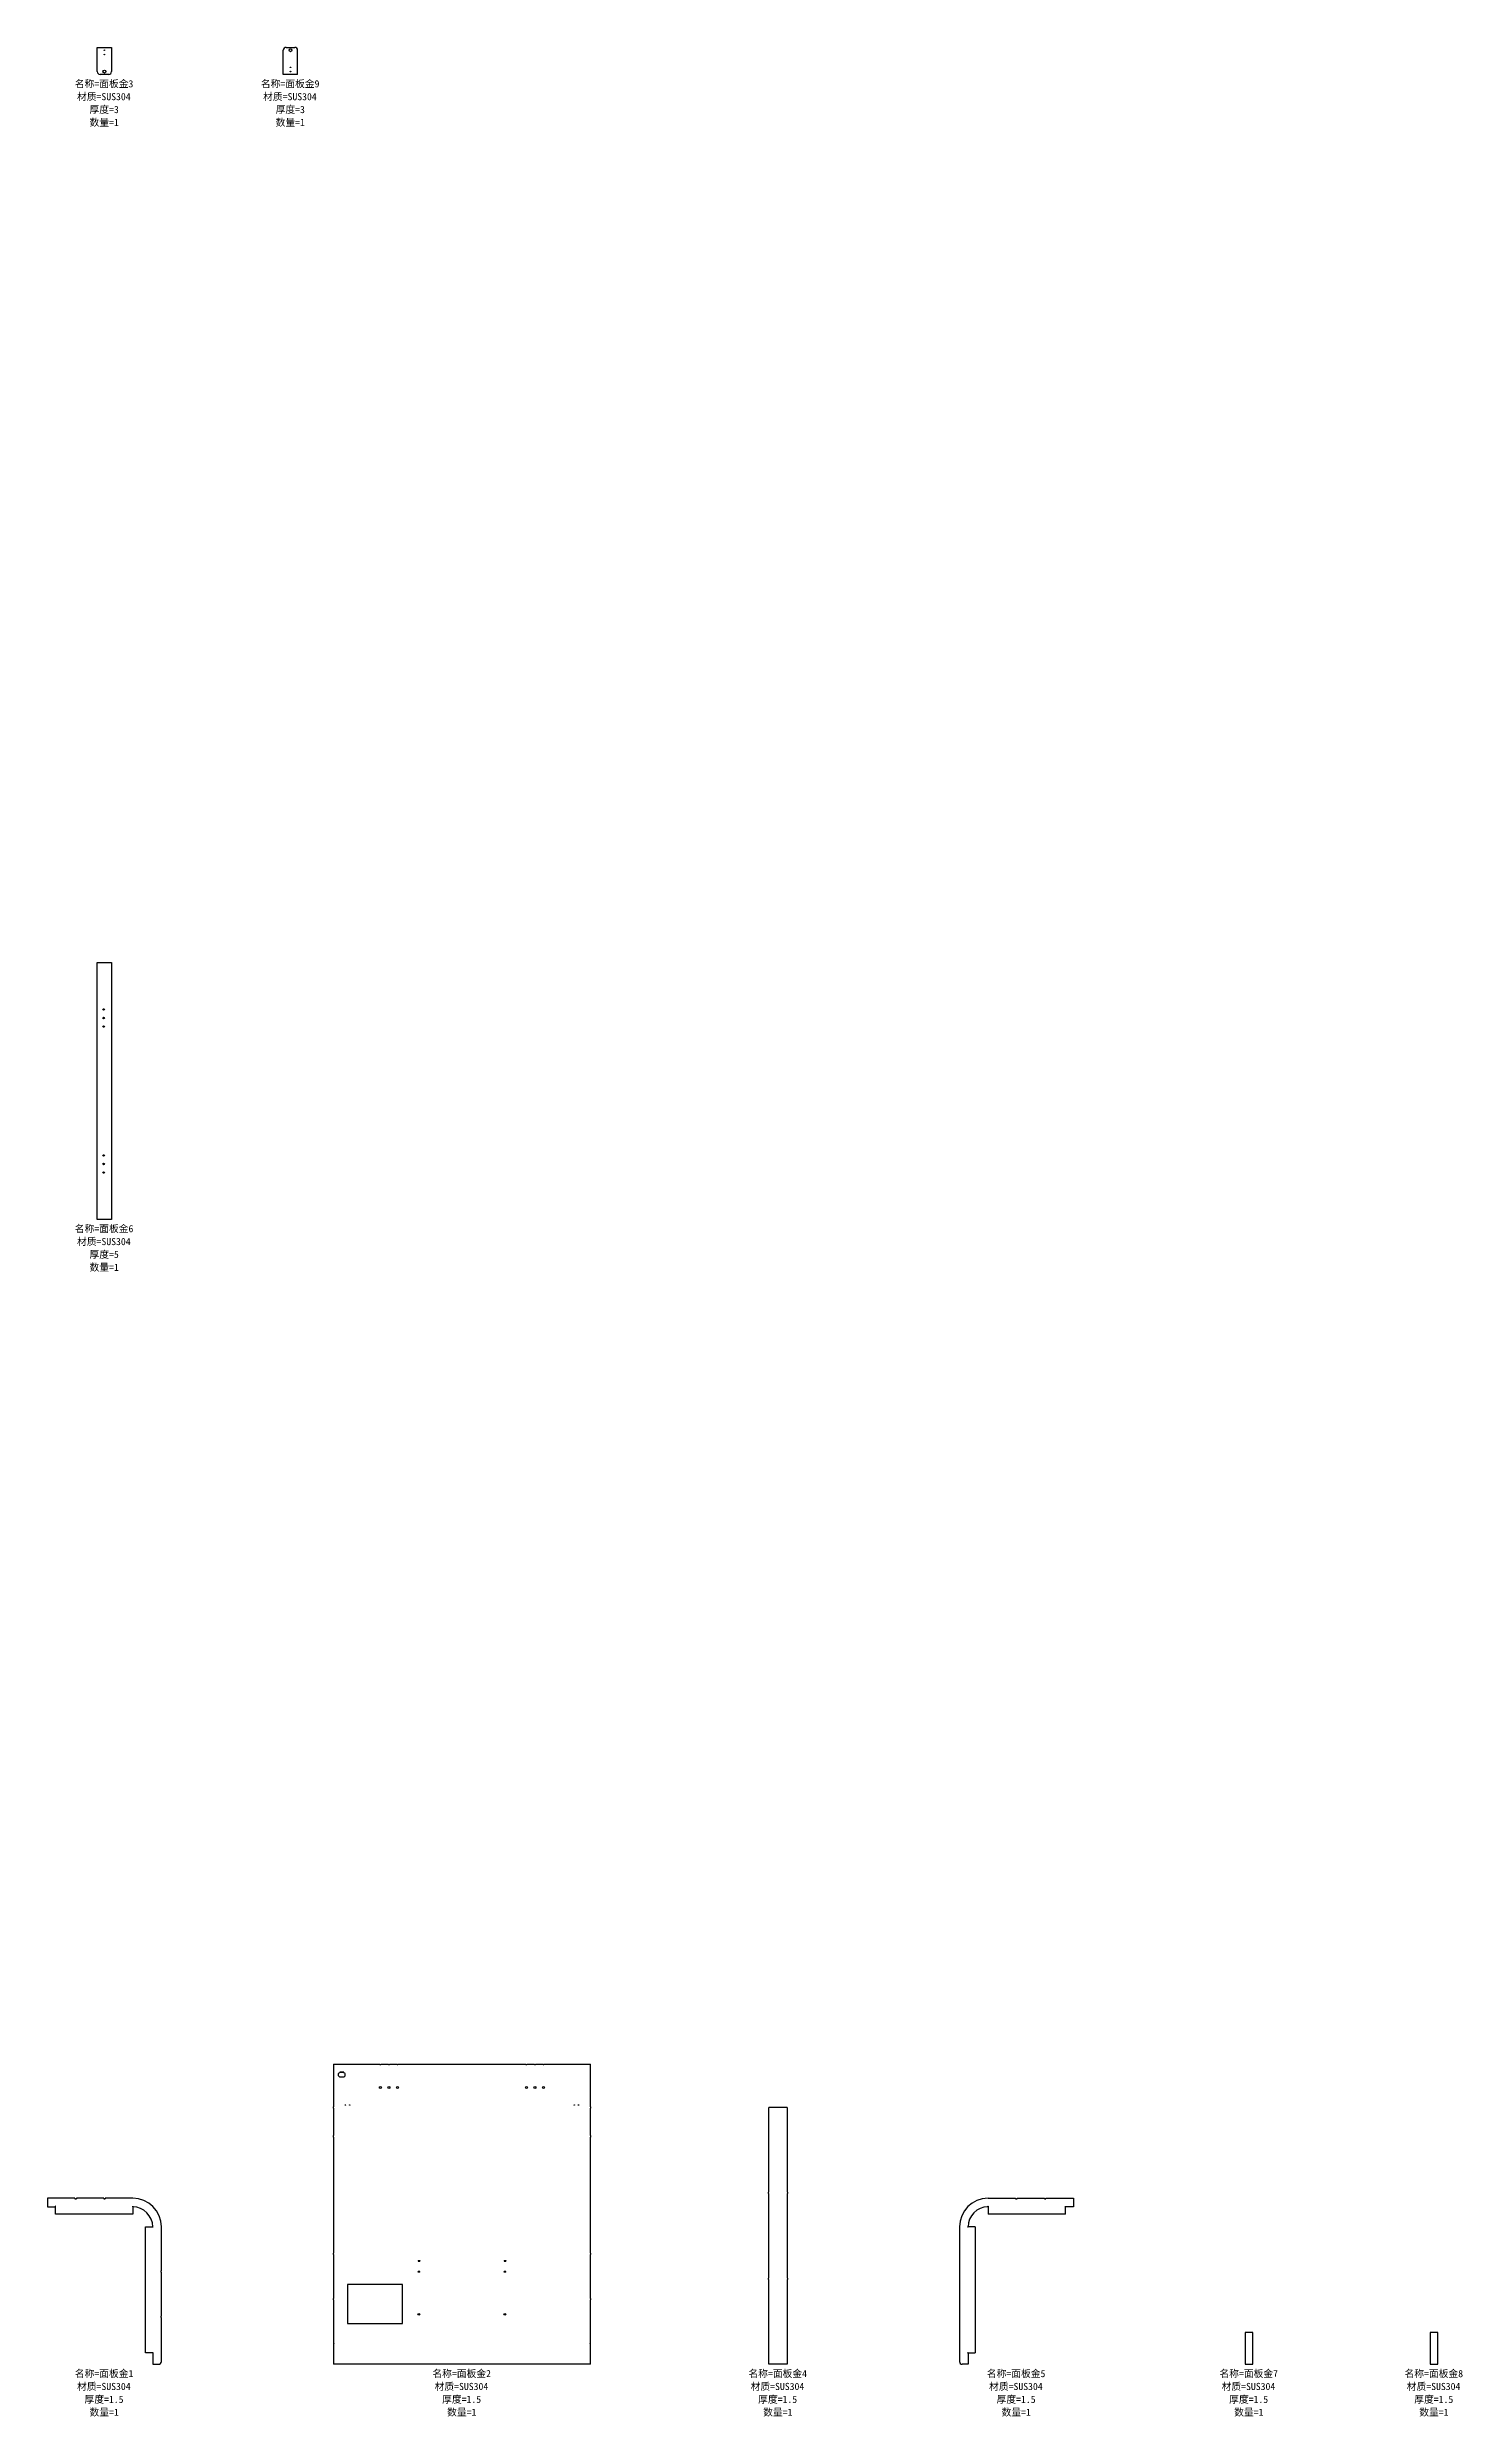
# Model space of a CAD drawing. Header units: millimetres. Extents: x -199 to 4744, y -8183 to 95.
import ezdxf

# ---------------------------------------------------------------- set-up
doc = ezdxf.new("R2010")
doc.units = ezdxf.units.MM
doc.layers.add('防拉孔线', color=30, linetype='Continuous')
doc.layers.add('零件信息', color=131, linetype='Continuous')
doc.styles.add('SLDTEXTSTYLE1', font='', dxfattribs={"bigfont": 'bigfont'})
doc.styles.get('SLDTEXTSTYLE1').set_extended_font_data('宋体')

msp = doc.modelspace()

# ---------------------------------------------------------------- linework, layer by layer
at = {"color": 7, "linetype": 'Continuous', "lineweight": 25}
for p, q in [((-25, 94.6), (25, 94.6)), ((-25, 10), (-25, 94.6)), ((25, 94.6), (25, 10)), ((625, 0), (625, 84.6)), ((635, 94.6), (665, 94.6)), ((675, 0), (675, 84.6)), ((15, 0), (-15, 0)), ((675, 0), (625, 0)), ((-25, -4000), (-25, -3103)), ((-25, -3103), (25, -3103)), ((25, -3103), (25, -4000)), ((25, -4000), (-25, -4000)), ((800.5, -6951.1), (800.5, -7100.1)), ((800.5, -6951.1), (961.7, -6951.1)), ((966.3, -6951.1), (991.7, -6951.1)), ((996.3, -6951.1), (1021.7, -6951.1)), ((1026.3, -6951.1), (1471.7, -6951.1)), ((1476.3, -6951.1), (1501.7, -6951.1)), ((1506.3, -6951.1), (1531.7, -6951.1)), ((1536.3, -6951.1), (1697.5, -6951.1)), ((1697.5, -7100.1), (1697.5, -6951.1)), ((834, -6981.1), (824, -6981.1)), ((824, -6996.1), (834, -6996.1)), ((799, -7100.1), (799, -7105.1)), ((800.5, -7100.1), (799, -7100.1)), ((799, -7105.1), (800.5, -7105.1)), ((800.5, -7105.1), (800.5, -7201.1)), ((1699, -7100.1), (1697.5, -7100.1)), ((1697.5, -7105.1), (1699, -7105.1)), ((1697.5, -7201.1), (1697.5, -7105.1)), ((1699, -7105.1), (1699, -7100.1)), ((2320.5, -7398.7), (2320.5, -7103)), ((2385.1, -7103), (2320.5, -7103)), ((2385.1, -7103), (2385.1, -7398.7)), ((799, -7201.1), (799, -7206.1)), ((800.5, -7201.1), (799, -7201.1)), ((1699, -7201.1), (1697.5, -7201.1)), ((1699, -7206.1), (1699, -7201.1)), ((799, -7206.1), (800.5, -7206.1)), ((800.5, -7206.1), (800.5, -7301.7)), ((1697.5, -7206.1), (1699, -7206.1)), ((1697.5, -7301.7), (1697.5, -7206.1)), ((800.5, -7301.7), (802.5, -7301.7)), ((800.5, -7302.1), (800.5, -7458)), ((800.5, -7302.1), (802.5, -7302.1)), ((802.5, -7301.7), (802.5, -7302.1)), ((1695.5, -7301.7), (1697.5, -7301.7)), ((1695.5, -7302.1), (1695.5, -7301.7)), ((1697.5, -7302.1), (1695.5, -7302.1)), ((1697.5, -7458), (1697.5, -7302.1)), ((-199, -7420), (-199, -7450)), ((-103.2, -7420), (-199, -7420)), ((-171, -7448), (-171.4, -7448)), ((-171.4, -7448), (-171.4, -7450)), ((-171, -7475.3), (-171, -7448)), ((-103.2, -7420), (-103.2, -7421.7)), ((-103.2, -7421.7), (-97.8, -7421.7)), ((-97.8, -7420), (-97.8, -7421.7)), ((-2.2, -7420), (-97.8, -7420)), ((-2.2, -7420), (-2.2, -7421.7)), ((-2.2, -7421.7), (3.2, -7421.7)), ((3.2, -7420), (3.2, -7421.7)), ((99, -7420), (3.2, -7420)), ((99.4, -7448), (99, -7448)), ((99, -7448), (99, -7475.3)), ((99.4, -7450), (99.4, -7448)), ((2319, -7398.7), (2319, -7403.7)), ((2320.5, -7398.7), (2319, -7398.7)), ((2319, -7403.7), (2320.5, -7403.7)), ((2320.5, -7699.3), (2320.5, -7403.7)), ((2386.6, -7398.7), (2385.1, -7398.7)), ((2385.1, -7403.7), (2386.6, -7403.7)), ((2385.1, -7403.7), (2385.1, -7699.3)), ((2386.6, -7403.7), (2386.6, -7398.7)), ((3086.2, -7448), (3086.6, -7448)), ((3086.2, -7450), (3086.2, -7448)), ((3086.6, -7420), (3182.4, -7420)), ((3086.6, -7448), (3086.6, -7475.3)), ((3182.4, -7420), (3182.4, -7421.7)), ((3182.4, -7421.7), (3187.8, -7421.7)), ((3187.8, -7420), (3187.8, -7421.7)), ((3187.8, -7420), (3283.4, -7420)), ((3283.4, -7420), (3283.4, -7421.7)), ((3283.4, -7421.7), (3288.8, -7421.7)), ((3288.8, -7420), (3288.8, -7421.7)), ((3288.8, -7420), (3384.6, -7420)), ((3356.6, -7448), (3357, -7448)), ((3356.6, -7475.3), (3356.6, -7448)), ((3357, -7448), (3357, -7450)), ((3384.6, -7420), (3384.6, -7450)), ((-199, -7450), (-171.4, -7450)), ((99, -7475.3), (-171, -7475.3)), ((143.7, -7960), (143.7, -7520)), ((143.7, -7520), (171, -7520)), ((171, -7519.6), (169, -7519.6)), ((171, -7520), (171, -7519.6)), ((199, -7673.1), (199, -7520)), ((800.5, -7458), (802.5, -7458)), ((800.5, -7458.4), (800.5, -7611.3)), ((802.5, -7458.4), (800.5, -7458.4)), ((802.5, -7458), (802.5, -7458.4)), ((1695.5, -7458), (1697.5, -7458)), ((1695.5, -7458.4), (1695.5, -7458)), ((1697.5, -7458.4), (1695.5, -7458.4)), ((1697.5, -7611.3), (1697.5, -7458.4)), ((2986.6, -7520), (2986.6, -7673.1)), ((3014.6, -7519.6), (3016.6, -7519.6)), ((3014.6, -7520), (3014.6, -7519.6)), ((3041.9, -7520), (3014.6, -7520)), ((3041.9, -7520), (3041.9, -7960)), ((3356.6, -7475.3), (3086.6, -7475.3)), ((3384.6, -7450), (3357, -7450)), ((799, -7611.3), (799, -7616.3)), ((800.5, -7611.3), (799, -7611.3)), ((1699, -7611.3), (1697.5, -7611.3)), ((1699, -7616.3), (1699, -7611.3)), ((199, -7673.1), (197.3, -7673.1)), ((197.3, -7673.1), (197.3, -7678.5)), ((199, -7678.5), (197.3, -7678.5)), ((199, -7831.5), (199, -7678.5)), ((799, -7616.3), (800.5, -7616.3)), ((800.5, -7616.3), (800.5, -7769.6)), ((1096, -7637.8), (1101.4, -7637.8)), ((1096, -7637.8), (1096, -7639.7)), ((1096, -7639.7), (1101.4, -7639.7)), ((1101.4, -7676.3), (1096, -7676.3)), ((1096, -7678.2), (1096, -7676.3)), ((1101.4, -7678.2), (1096, -7678.2)), ((1101.4, -7637.8), (1101.4, -7639.7)), ((1101.4, -7678.2), (1101.4, -7676.3)), ((1396.6, -7637.8), (1402, -7637.8)), ((1396.6, -7637.8), (1396.6, -7639.7)), ((1396.6, -7639.7), (1402, -7639.7)), ((1402, -7676.3), (1396.6, -7676.3)), ((1396.6, -7678.2), (1396.6, -7676.3)), ((1402, -7678.2), (1396.6, -7678.2)), ((1402, -7637.8), (1402, -7639.7)), ((1402, -7678.2), (1402, -7676.3)), ((1697.5, -7616.3), (1699, -7616.3)), ((1697.5, -7769.6), (1697.5, -7616.3)), ((2986.6, -7673.1), (2988.3, -7673.1)), ((2986.6, -7678.5), (2986.6, -7831.5)), ((2986.6, -7678.5), (2988.3, -7678.5)), ((2988.3, -7678.5), (2988.3, -7673.1)), ((799, -7769.6), (799, -7774.6)), ((800.5, -7769.6), (799, -7769.6)), ((799, -7774.6), (800.5, -7774.6)), ((800.5, -7774.6), (800.5, -7927.6)), ((1041, -7721), (849, -7721)), ((849, -7721), (849, -7858)), ((1041, -7858), (1041, -7721)), ((1699, -7769.6), (1697.5, -7769.6)), ((1697.5, -7774.6), (1699, -7774.6)), ((1697.5, -7927.6), (1697.5, -7774.6)), ((1699, -7774.6), (1699, -7769.6)), ((2319, -7699.3), (2319, -7704.3)), ((2320.5, -7699.3), (2319, -7699.3)), ((2319, -7704.3), (2320.5, -7704.3)), ((2320.5, -8000), (2320.5, -7704.3)), ((2386.6, -7699.3), (2385.1, -7699.3)), ((2385.1, -7704.3), (2386.6, -7704.3)), ((2385.1, -7704.3), (2385.1, -8000)), ((2386.6, -7704.3), (2386.6, -7699.3)), ((199, -7831.5), (197.3, -7831.5)), ((197.3, -7831.5), (197.3, -7836.9)), ((199, -7836.9), (197.3, -7836.9)), ((199, -7990), (199, -7836.9)), ((849, -7858), (1041, -7858)), ((2986.6, -7831.5), (2988.3, -7831.5)), ((2986.6, -7836.9), (2986.6, -7990)), ((2986.6, -7836.9), (2988.3, -7836.9)), ((2988.3, -7836.9), (2988.3, -7831.5)), ((802.5, -7927.6), (800.5, -7927.6)), ((800.5, -7928), (800.5, -7942.5)), ((800.5, -7928), (802.5, -7928)), ((800.5, -7942.5), (802.5, -7942.5)), ((800.5, -7942.9), (800.5, -8000)), ((800.5, -7942.9), (802.5, -7942.9)), ((802.5, -7928), (802.5, -7927.6)), ((802.5, -7942.9), (802.5, -7942.5)), ((1697.5, -7927.6), (1695.5, -7927.6)), ((1695.5, -7927.6), (1695.5, -7928)), ((1697.5, -7928), (1695.5, -7928)), ((1695.5, -7942.5), (1697.5, -7942.5)), ((1695.5, -7942.5), (1695.5, -7942.9)), ((1695.5, -7942.9), (1697.5, -7942.9)), ((1697.5, -7942.5), (1697.5, -7928)), ((1697.5, -8000), (1697.5, -7942.9)), ((3984.6, -7888.9), (3984.6, -8000)), ((4011.1, -7888.9), (3984.6, -7888.9)), ((4011.1, -8000), (4011.1, -7888.9)), ((4657.6, -7888.9), (4631.1, -7888.9)), ((4631.1, -7888.9), (4631.1, -8000)), ((4657.6, -8000), (4657.6, -7888.9)), ((171, -7960), (143.7, -7960)), ((169, -7960.4), (169, -8000)), ((169, -7960.4), (171, -7960.4)), ((169, -8000), (189, -8000)), ((171, -7960.4), (171, -7960)), ((1697.5, -8000), (800.5, -8000)), ((2385.1, -8000), (2320.5, -8000)), ((3016.6, -8000), (2996.6, -8000)), ((3014.6, -7960.4), (3014.6, -7960)), ((3014.6, -7960), (3041.9, -7960)), ((3016.6, -7960.4), (3014.6, -7960.4)), ((3016.6, -7960.4), (3016.6, -8000)), ((3984.6, -8000), (4011.1, -8000)), ((4631.1, -8000), (4657.6, -8000))]:
    msp.add_line(p, q, dxfattribs=at)
for centre, radius in [((0, 84.6), 1), ((650, 84.6), 5), ((0, 10), 5), ((0, 69.6), 1), ((650, 25), 1), ((650, 10), 1), ((-2.5, -3266.5), 2.5), ((-2.5, -3296.5), 2.5), ((-2.5, -3326.5), 2.5), ((-2.5, -3776.5), 2.5), ((-2.5, -3806.5), 2.5), ((-2.5, -3836.5), 2.5), ((964, -7033.1), 3.5), ((994, -7033.1), 3.5), ((1024, -7033.1), 3.5), ((1474, -7033.1), 3.5), ((1504, -7033.1), 3.5), ((1534, -7033.1), 3.5), ((842, -7094.1), 1), ((857, -7094.1), 1), ((1641, -7094.1), 1), ((1656, -7094.1), 1), ((1098.5, -7825.5), 3.25), ((1398.5, -7825.5), 3.25)]:
    msp.add_circle(centre, radius, dxfattribs=at)
for centre, radius, start, end in [((635, 84.6), 10, 90, 180), ((665, 84.6), 10, 0, 90), ((-15, 10), 10, 180, 270), ((15, 10), 10, 270, 0), ((964, -6950.1), 2.5, 203.57818, 336.42182), ((994, -6950.1), 2.5, 203.57818, 336.42182), ((1024, -6950.1), 2.5, 203.57818, 336.42182), ((1474, -6950.1), 2.5, 203.57818, 336.42182), ((1504, -6950.1), 2.5, 203.57818, 336.42182), ((1534, -6950.1), 2.5, 203.57818, 336.42182), ((824, -6988.6), 7.5, 90, 270), ((834, -6988.6), 7.5, 270, 90), ((99, -7520), 100, 0, 90), ((3086.6, -7520), 100, 90, 180), ((99, -7520), 70, 0.32741, 89.67259), ((3086.6, -7520), 70, 90.32741, 179.67259), ((189, -7990), 10, 270, 0), ((2996.6, -7990), 10, 180, 270)]:
    msp.add_arc(centre, radius, start, end, dxfattribs=at)
at = {"layer": '防拉孔线'}
msp.add_line((822.1, -6977.8), (835.9, -6977.8), dxfattribs=at)

# ---------------------------------------------------------------- texts
at = {"layer": '零件信息', "char_height": 25, "attachment_point": 2, "style": 'SLDTEXTSTYLE1'}
for s, insert in [('名称=面板金3', (-1, -20)), ('材质=SUS304', (-1.9, -65)), ('名称=面板金9', (649, -20)), ('材质=SUS304', (648.1, -65)), ('厚度=3', (-0.7, -110)), ('数量=1', (-0.7, -155)), ('厚度=3', (649.3, -110)), ('数量=1', (649.3, -155)), ('名称=面板金6', (-1, -4020)), ('材质=SUS304', (-1.9, -4065)), ('厚度=5', (-0.7, -4110)), ('数量=1', (-0.7, -4155)), ('名称=面板金1', (-1, -8020)), ('名称=面板金2', (1248, -8020)), ('名称=面板金4', (2351.8, -8020)), ('名称=面板金5', (3184.6, -8020)), ('名称=面板金7', (3996.9, -8020)), ('名称=面板金8', (4643.4, -8020)), ('材质=SUS304', (-1.9, -8065)), ('厚度=1.5', (-1.2, -8110)), ('材质=SUS304', (1247.1, -8065)), ('厚度=1.5', (1247.8, -8110)), ('材质=SUS304', (2350.9, -8065)), ('厚度=1.5', (2351.6, -8110)), ('材质=SUS304', (3183.7, -8065)), ('厚度=1.5', (3184.4, -8110)), ('材质=SUS304', (3996, -8065)), ('厚度=1.5', (3996.7, -8110)), ('材质=SUS304', (4642.5, -8065)), ('厚度=1.5', (4643.2, -8110)), ('数量=1', (-0.7, -8155)), ('数量=1', (1248.3, -8155)), ('数量=1', (2352.1, -8155)), ('数量=1', (3184.9, -8155)), ('数量=1', (3997.2, -8155)), ('数量=1', (4643.7, -8155))]:
    msp.add_mtext(s, dxfattribs=dict(at, insert=insert))

doc.saveas('drawing.dxf')
